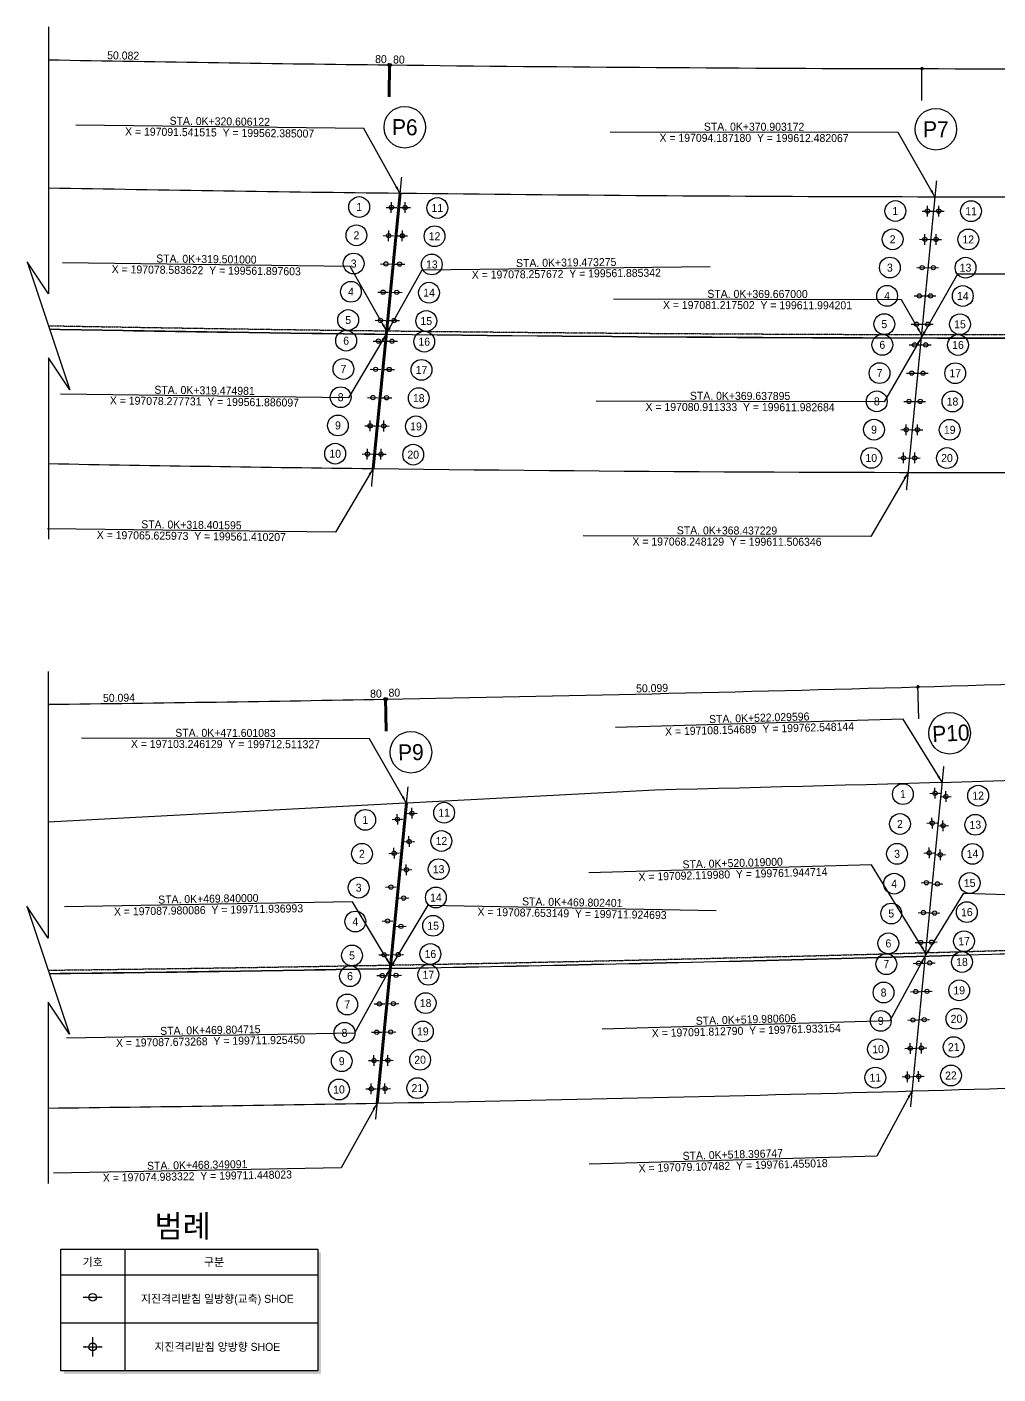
# Model space of a CAD drawing. Header units: millimetres. Extents: x 0 to 216119, y 0 to 126595.
# Drawn here: x 0 to 91065, y 0 to 126242 of the extents above; entities that cross this region are included whole.
import ezdxf
from ezdxf.enums import TextEntityAlignment as Align

# ---------------------------------------------------------------- set-up
doc = ezdxf.new("R2010")
doc.units = ezdxf.units.MM
doc.header["$LTSCALE"] = 8
doc.linetypes.add('A-DASHD01', pattern=[0.75, 0.5, -0.25])
for name, color, linetype in [('CS-CNTL', 1, 'A-DASHD01'), ('CS-CONC-LEAN', 3, 'Continuous'), ('CS-CONC-MAJR', 4, 'Continuous'), ('CS-CUTL', 1, 'Continuous'), ('CS-DIML', 1, 'Continuous'), ('CS-DIMT', 3, 'Continuous'), ('CS-MISC', 3, 'Continuous'), ('CS-SYMB', 3, 'Continuous'), ('CS-TABL-LIN2', 1, 'Continuous'), ('CS-TABL-TEX2', 3, 'Continuous'), ('CZ-TEX1', 6, 'Continuous'), ('CZ-TEX2', 3, 'Continuous')]:
    doc.layers.add(name, color=color, linetype=linetype)
doc.styles.add('A_STANDARD', font='')
doc.styles.get('A_STANDARD').set_extended_font_data('Dotum')

msp = doc.modelspace()

# ---------------------------------------------------------------- linework, layer by layer
at = {"layer": 'CS-CNTL', "ltscale": 2}
for p, q in [((35117, 112167), (32295, 83180)), ((85282, 111833), (82459, 82832)), ((85956, 56962), (82846, 25022)), ((35716, 55040), (32680, 23857))]:
    msp.add_line(p, q, dxfattribs=at)
at = {"layer": 'CS-CNTL', "flags": 128}
for points in [[(2027, 98242, 0.0100205), (202417, 98595, 0.0100205)], [(2000, 37847, 0.0092775), (187449, 43461)]]:
    msp.add_lwpolyline(points, format="xyb", dxfattribs=at)
at = {"layer": 'CS-CONC-LEAN'}
for p, q in [((33676, 109336), (34676, 109320)), ((34168, 108828), (34184, 109828)), ((34961, 109316), (35961, 109310)), ((35457, 108813), (35464, 109813)), ((83958, 108988), (84958, 108981)), ((84455, 108485), (84462, 109485)), ((85009, 108981), (86009, 108984)), ((85510, 108483), (85507, 109483)), ((33418, 106689), (34418, 106673)), ((33910, 106181), (33926, 107181)), ((34702, 106669), (35702, 106662)), ((35198, 106166), (35205, 107166)), ((83699, 106338), (84699, 106332)), ((84196, 105835), (84203, 106835)), ((84750, 106332), (85750, 106335)), ((85251, 105833), (85248, 106833)), ((33161, 104042), (34161, 104026)), ((34443, 104022), (35443, 104015)), ((83441, 103689), (84440, 103682)), ((84491, 103682), (85491, 103685)), ((32903, 101395), (33903, 101379)), ((34184, 101375), (35184, 101368)), ((83182, 101039), (84182, 101033)), ((84232, 101032), (85232, 101036)), ((32645, 98748), (33645, 98732)), ((33925, 98728), (34925, 98721)), ((82923, 98390), (83923, 98383)), ((83973, 98383), (84973, 98386)), ((32457, 96810), (33457, 96794)), ((33736, 96790), (34736, 96783)), ((82733, 96450), (83733, 96443)), ((83784, 96443), (84784, 96446)), ((32199, 94163), (33199, 94147)), ((33477, 94143), (34477, 94136)), ((82474, 93801), (83474, 93794)), ((83525, 93794), (84525, 93797)), ((31941, 91516), (32941, 91499)), ((33218, 91496), (34218, 91489)), ((82215, 91151), (83215, 91144)), ((83266, 91144), (84266, 91147)), ((31684, 88869), (32684, 88852)), ((32175, 88361), (32192, 89361)), ((32959, 88849), (33959, 88842)), ((33455, 88345), (33462, 89345)), ((81957, 88502), (82957, 88495)), ((82453, 87998), (82460, 88998)), ((83007, 88495), (84007, 88498)), ((83509, 87996), (83506, 88996)), ((31426, 86222), (32426, 86205)), ((31918, 85714), (31934, 86714)), ((32700, 86202), (33700, 86195)), ((33197, 85698), (33204, 86698)), ((81698, 85853), (82698, 85845)), ((82194, 85349), (82201, 86349)), ((82748, 85845), (83748, 85848)), ((83250, 85347), (83247, 86347)), ((84659, 54414), (85658, 54452)), ((85177, 53933), (85139, 54933)), ((86192, 53618), (86159, 54617)), ((36120, 52050), (36081, 53049)), ((85676, 54101), (86675, 54134)), ((34245, 51958), (35244, 52011)), ((34771, 51485), (34718, 52484)), ((35601, 52530), (36600, 52568)), ((84904, 51136), (84868, 52135)), ((85927, 50889), (85893, 51888)), ((84386, 51618), (85386, 51653)), ((85410, 51372), (86410, 51406)), ((34457, 48310), (34414, 49309)), ((35343, 49883), (36342, 49919)), ((35860, 49401), (35825, 50401)), ((84630, 48338), (84598, 49337)), ((33936, 48788), (34935, 48831)), ((84114, 48821), (85113, 48854)), ((85145, 48643), (86144, 48677)), ((85661, 48160), (85628, 49160)), ((35085, 47237), (36085, 47269)), ((35601, 46753), (35569, 47753)), ((33627, 45618), (34626, 45651)), ((83842, 46025), (84841, 46054)), ((84879, 45915), (85879, 45948)), ((34827, 44590), (35827, 44620)), ((83570, 43229), (84569, 43255)), ((84614, 43186), (85613, 43219)), ((33317, 42448), (34317, 42472)), ((34569, 41944), (35569, 41970)), ((83297, 40433), (84297, 40456)), ((84348, 40457), (85348, 40491)), ((33008, 39278), (34008, 39292)), ((34312, 39297), (35311, 39320)), ((83108, 38487), (84108, 38510)), ((84159, 38511), (85158, 38544)), ((32819, 37335), (33819, 37348)), ((34122, 37353), (35122, 37376)), ((82849, 35828), (83849, 35852)), ((83900, 35853), (84900, 35886)), ((32560, 34680), (33560, 34693)), ((33863, 34698), (34863, 34721)), ((82591, 33170), (83590, 33193)), ((83642, 33195), (84641, 33228)), ((32301, 32025), (33301, 32038)), ((33605, 32043), (34604, 32066)), ((82332, 30512), (83332, 30535)), ((82843, 30024), (82820, 31023)), ((83383, 30536), (84383, 30569)), ((83899, 30053), (83866, 31053)), ((32042, 29370), (33042, 29383)), ((32549, 28876), (32536, 29876)), ((33346, 29388), (34346, 29411)), ((33857, 28900), (33834, 29899)), ((82073, 27854), (83073, 27877)), ((82585, 27365), (82562, 28365)), ((83124, 27878), (84124, 27911)), ((83641, 27395), (83608, 28394)), ((31784, 26715), (32784, 26728)), ((32290, 26221), (32277, 27221)), ((33087, 26733), (34087, 26756)), ((33599, 26245), (33576, 27244)), ((5269, 7200), (7069, 7200)), ((5269, 2550), (7069, 2550)), ((6169, 1650), (6169, 3450))]:
    msp.add_line(p, q, dxfattribs=at)
for centre, radius in [((34176, 109328), 200), ((35461, 109313), 200), ((84458, 108985), 200), ((85509, 108983), 200), ((33918, 106681), 200), ((35202, 106666), 200), ((84199, 106335), 200), ((85250, 106333), 200), ((33661, 104034), 200), ((34943, 104019), 200), ((83940, 103685), 200), ((84991, 103684), 200), ((33403, 101387), 200), ((34684, 101372), 200), ((83682, 101036), 200), ((84732, 101034), 200), ((33145, 98740), 200), ((34425, 98724), 200), ((83423, 98386), 200), ((84473, 98384), 200), ((32957, 96802), 200), ((34236, 96787), 200), ((83233, 96447), 200), ((84284, 96445), 200), ((32699, 94155), 200), ((33977, 94139), 200), ((82974, 93797), 200), ((84025, 93795), 200), ((32441, 91508), 200), ((33718, 91492), 200), ((82715, 91148), 200), ((83766, 91146), 200), ((32184, 88861), 200), ((33459, 88845), 200), ((82457, 88498), 200), ((83507, 88496), 200), ((31926, 86214), 200), ((33200, 86198), 200), ((82198, 85849), 200), ((83248, 85847), 200), ((85158, 54433), 200), ((86175, 54117), 200), ((34744, 51985), 200), ((36100, 52549), 200), ((84886, 51635), 200), ((85910, 51389), 200), ((35843, 49901), 200), ((34435, 48810), 200), ((84614, 48838), 200), ((85644, 48660), 200), ((35585, 47253), 200), ((34126, 45635), 200), ((84342, 46040), 200), ((85379, 45931), 200), ((35327, 44605), 200), ((84069, 43242), 200), ((85114, 43203), 200), ((33817, 42460), 200), ((35069, 41957), 200), ((83797, 40444), 200), ((84848, 40474), 200), ((33508, 39285), 200), ((34812, 39309), 200), ((83608, 38498), 200), ((84659, 38528), 200), ((33319, 37341), 200), ((34622, 37365), 200), ((83349, 35840), 200), ((84400, 35869), 200), ((33060, 34686), 200), ((34363, 34710), 200), ((83090, 33182), 200), ((84141, 33211), 200), ((32801, 32031), 200), ((34105, 32055), 200), ((82832, 30523), 200), ((83883, 30553), 200), ((32542, 29376), 200), ((33846, 29400), 200), ((82573, 27865), 200), ((83624, 27895), 200), ((32284, 26721), 200), ((33587, 26744), 200), ((6169, 7200), 360), ((6169, 2550), 360)]:
    msp.add_circle(centre, radius, dxfattribs=at)
for points in [[(33676, 109336), (33825, 109284), (33676, 109336), (33827, 109384)], [(34168, 108828), (34120, 108979), (34168, 108828), (34220, 108977)], [(34184, 109828), (34132, 109679), (34184, 109828), (34232, 109677)], [(34676, 109320), (34525, 109272), (34676, 109320), (34527, 109372)], [(34961, 109316), (35110, 109265), (34961, 109316), (35111, 109365)], [(35457, 108813), (35408, 108963), (35457, 108813), (35508, 108963)], [(35464, 109813), (35413, 109663), (35464, 109813), (35513, 109663)], [(35961, 109310), (35810, 109261), (35961, 109310), (35811, 109361)], [(83958, 108988), (84108, 108937), (83958, 108988), (84109, 109037)], [(84455, 108485), (84406, 108635), (84455, 108485), (84506, 108634)], [(84462, 109485), (84411, 109335), (84462, 109485), (84511, 109334)], [(84958, 108981), (84808, 108932), (84958, 108981), (84809, 109032)], [(85009, 108981), (85159, 108932), (85009, 108981), (85158, 109032)], [(85507, 109483), (85457, 109333), (85507, 109483), (85557, 109333)], [(85510, 108483), (85460, 108633), (85510, 108483), (85560, 108633)], [(86009, 108984), (85859, 108934), (86009, 108984), (85858, 109034)], [(33418, 106689), (33567, 106637), (33418, 106689), (33569, 106737)], [(33910, 106181), (33863, 106332), (33910, 106181), (33963, 106330)], [(33926, 107181), (33874, 107032), (33926, 107181), (33974, 107030)], [(34418, 106673), (34267, 106625), (34418, 106673), (34269, 106725)], [(34702, 106669), (34851, 106618), (34702, 106669), (34852, 106718)], [(35198, 106166), (35149, 106316), (35198, 106166), (35249, 106316)], [(35205, 107166), (35154, 107016), (35205, 107166), (35254, 107016)], [(35702, 106662), (35551, 106614), (35702, 106662), (35552, 106714)], [(83699, 106338), (83849, 106287), (83699, 106338), (83850, 106387)], [(84203, 106835), (84152, 106685), (84203, 106835), (84252, 106685)], [(84699, 106332), (84549, 106283), (84699, 106332), (84550, 106383)], [(84750, 106332), (84900, 106282), (84750, 106332), (84900, 106382)], [(85248, 106833), (85199, 106683), (85248, 106833), (85299, 106683)], [(85750, 106335), (85600, 106284), (85750, 106335), (85600, 106384)], [(84196, 105835), (84147, 105985), (84196, 105835), (84247, 105985)], [(85251, 105833), (85201, 105983), (85251, 105833), (85301, 105983)], [(33161, 104042), (33310, 103990), (33161, 104042), (33311, 104090)], [(34161, 104026), (34010, 103978), (34161, 104026), (34011, 104078)], [(34443, 104022), (34592, 103971), (34443, 104022), (34593, 104071)], [(35443, 104015), (35292, 103966), (35443, 104015), (35293, 104066)], [(83441, 103689), (83590, 103638), (83441, 103689), (83591, 103738)], [(84440, 103682), (84290, 103633), (84440, 103682), (84291, 103733)], [(84491, 103682), (84641, 103632), (84491, 103682), (84641, 103732)], [(85491, 103685), (85341, 103635), (85491, 103685), (85341, 103735)], [(32903, 101395), (33052, 101343), (32903, 101395), (33054, 101443)], [(33903, 101379), (33752, 101331), (33903, 101379), (33754, 101431)], [(34184, 101375), (34334, 101324), (34184, 101375), (34334, 101424)], [(35184, 101368), (35034, 101319), (35184, 101368), (35034, 101419)], [(83182, 101039), (83331, 100988), (83182, 101039), (83332, 101088)], [(84182, 101033), (84031, 100984), (84182, 101033), (84032, 101084)], [(84232, 101032), (84382, 100983), (84232, 101032), (84382, 101083)], [(85232, 101036), (85082, 100985), (85232, 101036), (85082, 101085)], [(32645, 98748), (32794, 98695), (32645, 98748), (32796, 98795)], [(33645, 98732), (33494, 98684), (33645, 98732), (33496, 98784)], [(33925, 98728), (34075, 98677), (33925, 98728), (34075, 98777)], [(34925, 98721), (34775, 98672), (34925, 98721), (34775, 98772)], [(82923, 98390), (83072, 98339), (82923, 98390), (83073, 98439)], [(83923, 98383), (83772, 98334), (83923, 98383), (83773, 98434)], [(83973, 98383), (84123, 98333), (83973, 98383), (84123, 98433)], [(84973, 98386), (84823, 98336), (84973, 98386), (84823, 98436)], [(32457, 96810), (32606, 96758), (32457, 96810), (32608, 96858)], [(33457, 96794), (33306, 96746), (33457, 96794), (33307, 96846)], [(33736, 96790), (33885, 96739), (33736, 96790), (33886, 96839)], [(34736, 96783), (34585, 96734), (34736, 96783), (34586, 96834)], [(82733, 96450), (82883, 96399), (82733, 96450), (82884, 96499)], [(83733, 96443), (83583, 96394), (83733, 96443), (83584, 96494)], [(83784, 96443), (83934, 96394), (83784, 96443), (83934, 96494)], [(84784, 96446), (84634, 96396), (84784, 96446), (84634, 96496)], [(32199, 94163), (32348, 94111), (32199, 94163), (32350, 94210)], [(33199, 94147), (33048, 94099), (33199, 94147), (33050, 94199)], [(33477, 94143), (33626, 94092), (33477, 94143), (33627, 94192)], [(34477, 94136), (34326, 94087), (34477, 94136), (34327, 94187)], [(82474, 93801), (82624, 93750), (82474, 93801), (82625, 93850)], [(83474, 93794), (83324, 93745), (83474, 93794), (83325, 93845)], [(83525, 93794), (83675, 93744), (83525, 93794), (83675, 93844)], [(84525, 93797), (84375, 93746), (84525, 93797), (84375, 93846)], [(31941, 91516), (32091, 91463), (31941, 91516), (32092, 91563)], [(32941, 91499), (32790, 91452), (32941, 91499), (32792, 91552)], [(33218, 91496), (33367, 91445), (33218, 91496), (33368, 91545)], [(34218, 91489), (34067, 91440), (34218, 91489), (34068, 91540)], [(82215, 91151), (82365, 91100), (82215, 91151), (82366, 91200)], [(83215, 91144), (83065, 91095), (83215, 91144), (83066, 91195)], [(83266, 91144), (83416, 91095), (83266, 91144), (83416, 91195)], [(84266, 91147), (84116, 91097), (84266, 91147), (84116, 91197)], [(31684, 88869), (31833, 88816), (31684, 88869), (31835, 88916)], [(32175, 88361), (32128, 88512), (32175, 88361), (32228, 88510)], [(32192, 89361), (32139, 89211), (32192, 89361), (32239, 89210)], [(32684, 88852), (32533, 88805), (32684, 88852), (32534, 88905)], [(32959, 88849), (33109, 88798), (32959, 88849), (33109, 88898)], [(33455, 88345), (33406, 88496), (33455, 88345), (33506, 88495)], [(33462, 89345), (33411, 89196), (33462, 89345), (33511, 89195)], [(33959, 88842), (33809, 88793), (33959, 88842), (33809, 88893)], [(81957, 88502), (82106, 88451), (81957, 88502), (82107, 88551)], [(82460, 88998), (82409, 88849), (82460, 88998), (82509, 88848)], [(82957, 88495), (82806, 88446), (82957, 88495), (82807, 88546)], [(83007, 88495), (83157, 88445), (83007, 88495), (83157, 88545)], [(83506, 88996), (83456, 88846), (83506, 88996), (83556, 88846)], [(84007, 88498), (83857, 88447), (84007, 88498), (83857, 88547)], [(82453, 87998), (82404, 88149), (82453, 87998), (82504, 88148)], [(83509, 87996), (83458, 88146), (83509, 87996), (83558, 88146)], [(31426, 86222), (31575, 86169), (31426, 86222), (31577, 86269)], [(31918, 85714), (31870, 85864), (31918, 85714), (31970, 85863)], [(31934, 86714), (31882, 86564), (31934, 86714), (31982, 86563)], [(32426, 86205), (32275, 86158), (32426, 86205), (32277, 86258)], [(32700, 86202), (32850, 86151), (32700, 86202), (32850, 86251)], [(33197, 85698), (33148, 85848), (33197, 85698), (33248, 85848)], [(33204, 86698), (33153, 86548), (33204, 86698), (33253, 86548)], [(33700, 86195), (33550, 86146), (33700, 86195), (33550, 86246)], [(81698, 85853), (81847, 85802), (81698, 85853), (81848, 85902)], [(82201, 86349), (82150, 86199), (82201, 86349), (82250, 86199)], [(82698, 85845), (82547, 85797), (82698, 85845), (82548, 85897)], [(82748, 85845), (82899, 85796), (82748, 85845), (82898, 85896)], [(83247, 86347), (83197, 86197), (83247, 86347), (83297, 86197)], [(83748, 85848), (83599, 85798), (83748, 85848), (83598, 85898)], [(82194, 85349), (82145, 85499), (82194, 85349), (82245, 85499)], [(83250, 85347), (83199, 85497), (83250, 85347), (83299, 85497)], [(84659, 54414), (84810, 54370), (84659, 54414), (84806, 54470)], [(85139, 54933), (85095, 54781), (85139, 54933), (85195, 54785)], [(85658, 54452), (85510, 54397), (85658, 54452), (85506, 54496)], [(86159, 54617), (86114, 54466), (86159, 54617), (86214, 54469)], [(36081, 53049), (36037, 52897), (36081, 53049), (36137, 52901)], [(85177, 53933), (85122, 54081), (85177, 53933), (85222, 54085)], [(85676, 54101), (85827, 54056), (85676, 54101), (85824, 54156)], [(86192, 53618), (86137, 53766), (86192, 53618), (86237, 53769)], [(86675, 54134), (86527, 54079), (86675, 54134), (86524, 54179)], [(34245, 51958), (34398, 51916), (34245, 51958), (34392, 52016)], [(34718, 52484), (34676, 52332), (34718, 52484), (34776, 52337)], [(35244, 52011), (35097, 51953), (35244, 52011), (35091, 52053)], [(35601, 52530), (35753, 52486), (35601, 52530), (35749, 52586)], [(36120, 52050), (36064, 52198), (36120, 52050), (36164, 52201)], [(36600, 52568), (36452, 52513), (36600, 52568), (36448, 52613)], [(84868, 52135), (84824, 51983), (84868, 52135), (84924, 51987)], [(85893, 51888), (85848, 51737), (85893, 51888), (85948, 51740)], [(34771, 51485), (34713, 51633), (34771, 51485), (34813, 51638)], [(84386, 51618), (84538, 51573), (84386, 51618), (84534, 51673)], [(84904, 51136), (84848, 51284), (84904, 51136), (84948, 51287)], [(85386, 51653), (85238, 51598), (85386, 51653), (85234, 51698)], [(85410, 51372), (85562, 51327), (85410, 51372), (85558, 51427)], [(85927, 50889), (85872, 51037), (85927, 50889), (85972, 51041)], [(86410, 51406), (86261, 51351), (86410, 51406), (86258, 51450)], [(34414, 49309), (34370, 49157), (34414, 49309), (34470, 49162)], [(35343, 49883), (35495, 49839), (35343, 49883), (35491, 49939)], [(35825, 50401), (35780, 50249), (35825, 50401), (35880, 50253)], [(35860, 49401), (35805, 49550), (35860, 49401), (35905, 49553)], [(36342, 49919), (36194, 49864), (36342, 49919), (36191, 49963)], [(84598, 49337), (84552, 49186), (84598, 49337), (84652, 49189)], [(33936, 48788), (34088, 48745), (33936, 48788), (34084, 48845)], [(34457, 48310), (34400, 48458), (34457, 48310), (34500, 48462)], [(34935, 48831), (34787, 48775), (34935, 48831), (34783, 48875)], [(84114, 48821), (84266, 48776), (84114, 48821), (84262, 48876)], [(84630, 48338), (84575, 48486), (84630, 48338), (84675, 48489)], [(85113, 48854), (84965, 48799), (85113, 48854), (84962, 48899)], [(85145, 48643), (85296, 48598), (85145, 48643), (85293, 48698)], [(85628, 49160), (85583, 49008), (85628, 49160), (85683, 49012)], [(85661, 48160), (85606, 48309), (85661, 48160), (85706, 48312)], [(86144, 48677), (85996, 48622), (86144, 48677), (85993, 48722)], [(35085, 47237), (35237, 47192), (35085, 47237), (35233, 47292)], [(35569, 47753), (35524, 47601), (35569, 47753), (35624, 47604)], [(35601, 46753), (35546, 46902), (35601, 46753), (35646, 46905)], [(36085, 47269), (35936, 47214), (36085, 47269), (35933, 47314)], [(33627, 45618), (33778, 45573), (33627, 45618), (33775, 45673)], [(34626, 45651), (34478, 45596), (34626, 45651), (34474, 45696)], [(83842, 46025), (83993, 45980), (83842, 46025), (83990, 46080)], [(84841, 46054), (84693, 46000), (84841, 46054), (84690, 46100)], [(84879, 45915), (85031, 45870), (84879, 45915), (85028, 45970)], [(85879, 45948), (85730, 45893), (85879, 45948), (85727, 45993)], [(34827, 44590), (34979, 44545), (34827, 44590), (34976, 44645)], [(35827, 44620), (35678, 44565), (35827, 44620), (35676, 44665)], [(83570, 43229), (83721, 43183), (83570, 43229), (83718, 43283)], [(84569, 43255), (84421, 43201), (84569, 43255), (84418, 43301)], [(84614, 43186), (84765, 43141), (84614, 43186), (84762, 43241)], [(85613, 43219), (85465, 43164), (85613, 43219), (85462, 43264)], [(33317, 42448), (33468, 42402), (33317, 42448), (33466, 42502)], [(34317, 42472), (34168, 42418), (34317, 42472), (34166, 42518)], [(34569, 41944), (34721, 41898), (34569, 41944), (34718, 41998)], [(35569, 41970), (35421, 41916), (35569, 41970), (35418, 42016)], [(83297, 40433), (83448, 40386), (83297, 40433), (83446, 40486)], [(84297, 40456), (84148, 40402), (84297, 40456), (84146, 40502)], [(84348, 40457), (84500, 40412), (84348, 40457), (84497, 40512)], [(85348, 40491), (85200, 40436), (85348, 40491), (85196, 40536)], [(33008, 39278), (33159, 39230), (33008, 39278), (33157, 39330)], [(34008, 39292), (33859, 39240), (34008, 39292), (33857, 39340)], [(34312, 39297), (34463, 39251), (34312, 39297), (34460, 39351)], [(35311, 39320), (35163, 39267), (35311, 39320), (35160, 39367)], [(83108, 38487), (83259, 38440), (83108, 38487), (83257, 38540)], [(84108, 38510), (83959, 38456), (84108, 38510), (83957, 38556)], [(84159, 38511), (84311, 38466), (84159, 38511), (84307, 38566)], [(85158, 38544), (85010, 38489), (85158, 38544), (85007, 38589)], [(32819, 37335), (32969, 37287), (32819, 37335), (32968, 37387)], [(33819, 37348), (33669, 37296), (33819, 37348), (33668, 37396)], [(34122, 37353), (34273, 37307), (34122, 37353), (34271, 37407)], [(35122, 37376), (34973, 37323), (35122, 37376), (34971, 37423)], [(82849, 35828), (83000, 35782), (82849, 35828), (82998, 35882)], [(83849, 35852), (83700, 35798), (83849, 35852), (83698, 35898)], [(83900, 35853), (84052, 35808), (83900, 35853), (84049, 35908)], [(84900, 35886), (84752, 35831), (84900, 35886), (84748, 35931)], [(32560, 34680), (32711, 34632), (32560, 34680), (32709, 34732)], [(33560, 34693), (33411, 34641), (33560, 34693), (33409, 34741)], [(33863, 34698), (34015, 34652), (33863, 34698), (34012, 34752)], [(34863, 34721), (34714, 34668), (34863, 34721), (34712, 34768)], [(82591, 33170), (82742, 33124), (82591, 33170), (82739, 33224)], [(83590, 33193), (83441, 33140), (83590, 33193), (83439, 33240)], [(83642, 33195), (83793, 33150), (83642, 33195), (83790, 33250)], [(84641, 33228), (84493, 33173), (84641, 33228), (84490, 33273)], [(32301, 32025), (32452, 31977), (32301, 32025), (32451, 32077)], [(33301, 32038), (33152, 31986), (33301, 32038), (33150, 32086)], [(33605, 32043), (33756, 31997), (33605, 32043), (33754, 32097)], [(34604, 32066), (34456, 32013), (34604, 32066), (34453, 32113)], [(82332, 30512), (82483, 30465), (82332, 30512), (82481, 30565)], [(82820, 31023), (82774, 30872), (82820, 31023), (82874, 30875)], [(83332, 30535), (83183, 30482), (83332, 30535), (83181, 30581)], [(83383, 30536), (83535, 30491), (83383, 30536), (83531, 30591)], [(83866, 31053), (83821, 30901), (83866, 31053), (83921, 30904)], [(84383, 30569), (84234, 30514), (84383, 30569), (84231, 30614)], [(32042, 29370), (32193, 29322), (32042, 29370), (32192, 29422)], [(32536, 29876), (32488, 29725), (32536, 29876), (32588, 29727)], [(33042, 29383), (32893, 29331), (33042, 29383), (32892, 29431)], [(33346, 29388), (33497, 29342), (33346, 29388), (33495, 29441)], [(33834, 29899), (33788, 29748), (33834, 29899), (33888, 29751)], [(33857, 28900), (33804, 29048), (33857, 28900), (33904, 29051)], [(34346, 29411), (34197, 29358), (34346, 29411), (34195, 29458)], [(82843, 30024), (82790, 30172), (82843, 30024), (82890, 30175)], [(83899, 30053), (83844, 30201), (83899, 30053), (83944, 30205)], [(32549, 28876), (32497, 29026), (32549, 28876), (32597, 29027)], [(82073, 27854), (82224, 27807), (82073, 27854), (82222, 27907)], [(82562, 28365), (82515, 28214), (82562, 28365), (82615, 28216)], [(83073, 27877), (82924, 27823), (83073, 27877), (82922, 27923)], [(83124, 27878), (83276, 27833), (83124, 27878), (83273, 27933)], [(83608, 28394), (83563, 28243), (83608, 28394), (83663, 28246)], [(84124, 27911), (83976, 27856), (84124, 27911), (83972, 27956)], [(31784, 26715), (31934, 26667), (31784, 26715), (31933, 26767)], [(32277, 27221), (32229, 27070), (32277, 27221), (32329, 27072)], [(32784, 26728), (32634, 26676), (32784, 26728), (32633, 26776)], [(33087, 26733), (33238, 26686), (33087, 26733), (33236, 26786)], [(33576, 27244), (33529, 27093), (33576, 27244), (33629, 27095)], [(34087, 26756), (33938, 26702), (34087, 26756), (33936, 26802)], [(82585, 27365), (82531, 27514), (82585, 27365), (82631, 27516)], [(83641, 27395), (83586, 27543), (83641, 27395), (83686, 27546)], [(32290, 26221), (32238, 26371), (32290, 26221), (32338, 26372)], [(33599, 26245), (33545, 26393), (33599, 26245), (33645, 26396)], [(5269, 7200), (5539, 7290), (5269, 7200), (5539, 7110)], [(7069, 7200), (6799, 7290), (7069, 7200), (6799, 7110)], [(5269, 2550), (5539, 2460), (5269, 2550), (5539, 2640)], [(6169, 3450), (6079, 3180), (6169, 3450), (6259, 3180)], [(7069, 2550), (6799, 2460), (7069, 2550), (6799, 2640)], [(6169, 1650), (6079, 1920), (6169, 1650), (6259, 1920)]]:
    msp.add_solid(points, dxfattribs=at)
at = {"layer": 'CS-CONC-MAJR'}
for p, q in [((34891, 110670), (32378, 84858)), ((35051, 110668), (32538, 84856)), ((35489, 53526), (32748, 25379)), ((35649, 53535), (32908, 25382))]:
    msp.add_line(p, q, dxfattribs=at)
at = {"layer": 'CS-CONC-MAJR', "flags": 128}
for points in [[(35051, 110668, 0.004715), (129105, 110454), (185447, 113429)], [(2027, 111164, 0.0016476), (34891, 110670, 0.0016476)], [(2027, 85319, 0.0015138), (32378, 84858, 0.0015138)], [(32538, 84856, 0.0074895), (182706, 85282, 0.0074895)], [(35649, 53535), (58865, 54760, 0.0063754), (185880, 59323)], [(32908, 25382, 0.0045786), (124681, 27861)], [(2000, 24926, 0.0015336), (32748, 25379, 0.0015336)]]:
    msp.add_lwpolyline(points, format="xyb", dxfattribs=at)
msp.add_lwpolyline([(2000, 51758), (35489, 53526)], dxfattribs=at)
at = {"layer": 'CS-CONC-MAJR'}
for centre, radius, start, end in [((93403, 5097407), 5000305, 268.954089, 269.314785), ((93403, 5097407), 5000325, 268.954167, 269.314765), ((93403, 5097407), 5000325, 269.316598, 271.03741), ((93403, 5097407), 5000305, 269.316618, 271.037436), ((-56555, 5037504), 5000325, 271.039243, 272.760753), ((-56555, 5037504), 5000305, 271.03927, 272.760787), ((-56555, 5037504), 5000305, 270.672128, 271.037436), ((-56555, 5037504), 5000325, 270.672199, 271.03741), ((-56555, 5037504), 5000325, 270.672199, 271.03741)]:
    msp.add_arc(centre, radius, start, end, dxfattribs=at)
at = {"layer": 'CS-CUTL'}
for p, q in [((2027, 126242), (2027, 101242)), ((27, 104242), (4027, 92242)), ((2027, 101242), (27, 104242)), ((4027, 92242), (2027, 95242)), ((2027, 95242), (2027, 78242)), ((2000, 65847), (2000, 40847)), ((0, 43847), (4000, 31847)), ((2000, 40847), (0, 43847)), ((4000, 31847), (2000, 34847)), ((2000, 34847), (2000, 17847))]:
    msp.add_line(p, q, dxfattribs=at)
at = {"layer": 'CS-DIML'}
for p, q in [((33896, 119682), (33934, 122832)), ((33976, 119681), (34013, 122831)), ((34055, 119680), (34093, 122830)), ((83920, 119336), (83926, 122486)), ((31578, 116710), (4580, 117032)), ((34971, 110669), (31578, 116710)), ((81684, 116340), (54684, 116391)), ((85136, 110333), (81684, 116340)), ((30322, 103804), (3324, 104126)), ((33714, 97763), (30322, 103804)), ((37075, 103479), (64073, 103801)), ((33683, 97438), (37075, 103479)), ((83847, 97091), (87300, 103097)), ((87300, 103097), (114300, 103149)), ((82008, 100670), (55008, 100722)), ((83879, 97416), (82008, 100670)), ((33684, 97458), (30149, 91500)), ((83849, 97111), (80373, 91117)), ((30149, 91500), (3151, 91822)), ((80373, 91117), (53374, 91169)), ((32458, 84857), (28922, 78899)), ((82621, 84498), (79146, 78505)), ((28922, 78899), (1924, 79221)), ((79146, 78505), (52146, 78556)), ((83637, 61398), (83548, 64547)), ((33612, 60240), (33554, 63390)), ((33691, 60242), (33634, 63391)), ((33771, 60243), (33714, 63393)), ((82177, 61357), (55188, 60597)), ((85809, 55457), (82177, 61357)), ((32116, 59537), (5116, 59588)), ((35569, 53530), (32116, 59537)), ((79182, 47727), (52697, 46980)), ((84254, 39487), (79182, 47727)), ((30516, 44262), (3521, 43772)), ((34089, 38325), (30516, 44262)), ((84222, 39161), (87854, 45061)), ((87854, 45061), (114843, 44300)), ((34057, 38000), (37629, 43936)), ((37629, 43936), (64625, 43446)), ((84224, 39181), (80930, 33086)), ((34059, 38020), (30704, 31958)), ((80930, 33086), (53941, 32325)), ((30704, 31958), (3708, 31468)), ((82992, 26526), (79698, 20431)), ((32828, 25381), (29473, 19319)), ((79698, 20431), (52709, 19671)), ((29473, 19319), (2478, 18829))]:
    msp.add_line(p, q, dxfattribs=at)
for centre, start, end in [((93403, 5097407), 268.947606, 269.315083), ((93403, 5097407), 269.315083, 269.315999), ((93403, 5097407), 269.315999, 269.316916), ((93403, 5097407), 269.316916, 269.890859), ((93403, 5097407), 269.890859, 270.463806), ((-56555, 5037504), 271.613766, 272.186713), ((-56555, 5037504), 271.039674, 271.613766), ((-56555, 5037504), 270.674369, 271.037841), ((-56555, 5037504), 271.037841, 271.038757), ((-56555, 5037504), 271.038757, 271.039674)]:
    msp.add_arc(centre, 4975080, start, end, dxfattribs=at)
for points in [[(34971, 110669), (34743, 111298), (34971, 110669), (34551, 111190)], [(85136, 110333), (84903, 110960), (85136, 110333), (84712, 110851)], [(33684, 97458), (33253, 96947), (33684, 97458), (33442, 96834)], [(33714, 97763), (33487, 98392), (33714, 97763), (33295, 98284)], [(33683, 97438), (33910, 98067), (33683, 97438), (34102, 97960)], [(83879, 97416), (83645, 98043), (83879, 97416), (83454, 97933)], [(83847, 97091), (84081, 97718), (83847, 97091), (84272, 97608)], [(83849, 97111), (83423, 96595), (83849, 97111), (83613, 96485)], [(32458, 84857), (32026, 84346), (32458, 84857), (32215, 84233)], [(82621, 84498), (82195, 83982), (82621, 84498), (82385, 83872)], [(85809, 55457), (85557, 56077), (85809, 55457), (85369, 55962)], [(35569, 53530), (35336, 54157), (35569, 53530), (35145, 54048)], [(84254, 39487), (84002, 40107), (84254, 39487), (83814, 39991)], [(84224, 39181), (83814, 38652), (84224, 39181), (84007, 38548)], [(84222, 39161), (84475, 39780), (84222, 39161), (84662, 39665)], [(34059, 38020), (33643, 37496), (34059, 38020), (33835, 37389)], [(34089, 38325), (33842, 38948), (34089, 38325), (33654, 38834)], [(34057, 38000), (34303, 38622), (34057, 38000), (34492, 38509)], [(82992, 26526), (82581, 25998), (82992, 26526), (82775, 25893)], [(32828, 25381), (32412, 24856), (32828, 25381), (32605, 24750)]]:
    msp.add_solid(points, dxfattribs=at)
at = {"layer": 'CS-MISC', "const_width": 165}
for points in [[(34014, 122677, 1), (33850, 122687, 1)], [(34094, 122676, 1), (33929, 122686, 1)], [(34174, 122675, 1), (34009, 122685, 1)], [(84008, 122331, 1), (83844, 122340, 1)], [(83634, 64392, 1), (83470, 64402, 1)], [(33640, 63235, 1), (33475, 63245, 1)], [(33719, 63236, 1), (33554, 63246, 1)], [(33799, 63238, 1), (33634, 63248, 1)]]:
    msp.add_lwpolyline(points, format="xyb", close=True, dxfattribs=at)
at = {"layer": 'CS-SYMB'}
for centre in [(31154, 109364), (38483, 109277), (81436, 108990), (88531, 108977), (30896, 106717), (38224, 106630), (81177, 106341), (88272, 106327), (30638, 104070), (37965, 103983), (80918, 103691), (88013, 103678), (30381, 101423), (37706, 101335), (80659, 101042), (87754, 101028), (30123, 98776), (37447, 98688), (80400, 98392), (87495, 98379), (29935, 96838), (37258, 96750), (80211, 96453), (87306, 96439), (29677, 94191), (36999, 94103), (79952, 93803), (87047, 93790), (29419, 91544), (36740, 91456), (79693, 91154), (86788, 91140), (29162, 88897), (36481, 88809), (79434, 88504), (86530, 88491), (28904, 86250), (36222, 86162), (79175, 85855), (86271, 85841), (82137, 54348), (89197, 54203), (39122, 52604), (31723, 51930), (81865, 51550), (88931, 51474), (38865, 49956), (31414, 48755), (81593, 48752), (88666, 48745), (38607, 47308), (81320, 45955), (88400, 46016), (31104, 45580), (38349, 44660), (88135, 43288), (30795, 42405), (38091, 42012), (81048, 43157), (80776, 40359), (87869, 40559), (30486, 39230), (37833, 39363), (80587, 38413), (87680, 38613), (30297, 37287), (37644, 37420), (80328, 35755), (87421, 35955), (30038, 34631), (37385, 34765), (87163, 33296), (29779, 31976), (37126, 32109), (80069, 33097), (86904, 30638), (36868, 29454), (79811, 30438), (29521, 29321), (36609, 26799), (79552, 27780), (86645, 27980), (29262, 26666)]:
    msp.add_circle(centre, 975, dxfattribs=at)
at = {"layer": 'CS-TABL-LIN2'}
for p, q in [((9169, 11700), (9169, 300)), ((3169, 9300), (27284, 9300)), ((3169, 4800), (27284, 4800))]:
    msp.add_line(p, q, dxfattribs=at)
msp.add_lwpolyline([(3169, 11700), (27284, 11700), (27284, 300), (3169, 300)], close=True, dxfattribs=at)
for points in [[(27284, 11400), (27584, 11400), (27284, 300), (27584, 300)], [(3469, 300), (27584, 300), (3469, 0), (27584, 0)]]:
    msp.add_solid(points, dxfattribs=at)
at = {"layer": 'CZ-TEX2'}
for centre in [(35434, 116845), (85231, 116658), (86521, 60057), (36005, 58273)]:
    msp.add_circle(centre, 1950, dxfattribs=at)

# ---------------------------------------------------------------- texts
at = {"layer": 'CS-DIMT', "style": 'A_STANDARD'}
for s, rotation, p in [('50.082', 359.02813, (9021, 123192)), ('80', 359.31554, (33193, 122851)), ('80', 359.31646, (34874, 122811)), ('STA. 0K+320.606122', 359.316, (18081, 117021)), ('X = 197091.541515  Y = 199562.385007', 359.316, (18068, 115971)), ('X = 197094.187180  Y = 199612.482067', 359.89086, (68182, 115466)), ('STA. 0K+370.903172', 359.89086, (68184, 116516)), ('STA. 0K+319.501000', 359.316, (16825, 104115)), ('X = 197078.583622  Y = 199561.897603', 359.316, (16812, 103065)), ('X = 197078.257672  Y = 199561.885342', 0.684, (50585, 102740)), ('STA. 0K+319.473275', 0.684, (50572, 103790)), ('STA. 0K+369.667000', 359.89086, (68508, 100846)), ('X = 197081.217502  Y = 199611.994201', 359.89086, (68506, 99796)), ('STA. 0K+319.474981', 359.316, (16652, 91811)), ('X = 197078.277731  Y = 199561.886097', 359.316, (16639, 90761)), ('X = 197080.911333  Y = 199611.982684', 359.89086, (66872, 90243)), ('STA. 0K+369.637895', 359.89086, (66874, 91293)), ('STA. 0K+318.401595', 359.316, (15425, 79210)), ('X = 197065.625973  Y = 199561.410207', 359.316, (15412, 78160)), ('X = 197068.248129  Y = 199611.506346', 359.89086, (65644, 77630)), ('STA. 0K+368.437229', 359.89086, (65646, 78680)), ('50.099', 361.32672, (58632, 63907)), ('50.094', 360.75082, (8636, 63001)), ('80', 361.0383, (32735, 63391)), ('80', 361.03922, (34459, 63481)), ('STA. 0K+522.029596', 361.61377, (68678, 61127)), ('X = 197108.154689  Y = 199762.548144', 361.61377, (68708, 60078)), ('X = 197103.246129  Y = 199712.511327', 359.89086, (18615, 58663)), ('STA. 0K+471.601083', 359.89086, (18617, 59713)), ('STA. 0K+520.019000', 361.61377, (66188, 47511)), ('X = 197092.119980  Y = 199761.944714', 361.61377, (66217, 46461)), ('STA. 0K+469.840000', 361.03876, (17016, 44167)), ('STA. 0K+469.802401', 358.96124, (51130, 43841)), ('X = 197087.980086  Y = 199711.936993', 361.03876, (17035, 43117)), ('X = 197087.653149  Y = 199711.924693', 358.96124, (51111, 42791)), ('STA. 0K+519.980606', 1.61377, (67431, 32855)), ('X = 197087.673268  Y = 199711.925450', 1.03876, (17223, 30813)), ('STA. 0K+469.804715', 1.03876, (17204, 31863)), ('X = 197091.812790  Y = 199761.933154', 1.61377, (67461, 31806)), ('STA. 0K+518.396747', 361.61377, (66199, 20201)), ('X = 197074.983322  Y = 199711.448023', 361.03876, (15992, 18174)), ('STA. 0K+468.349091', 361.03876, (15973, 19224)), ('X = 197079.107482  Y = 199761.455018', 361.61377, (66229, 19151))]:
    msp.add_text(s, height=750, rotation=rotation, dxfattribs=at).set_placement(p, align=Align.CENTER)
at = {"layer": 'CS-SYMB', "style": 'A_STANDARD'}
for s, rotation, p in [('1', 359.316, (31149, 108989)), ('11', 359.316, (38478, 108902)), ('1', 359.89086, (81435, 108615)), ('11', 359.89086, (88530, 108602)), ('2', 359.316, (30892, 106342)), ('12', 359.316, (38219, 106255)), ('2', 359.89086, (81176, 105966)), ('12', 359.89086, (88271, 105952)), ('3', 359.316, (30634, 103695)), ('13', 359.316, (37960, 103608)), ('3', 359.89086, (80917, 103316)), ('13', 359.89086, (88012, 103303)), ('4', 359.316, (30376, 101048)), ('14', 359.316, (37702, 100961)), ('4', 359.89086, (80659, 100667)), ('14', 359.89086, (87754, 100653)), ('5', 359.316, (30119, 98401)), ('15', 359.316, (37443, 98313)), ('5', 359.89086, (80400, 98017)), ('15', 359.89086, (87495, 98004)), ('6', 359.316, (29930, 96463)), ('16', 359.316, (37253, 96375)), ('6', 359.89086, (80210, 96078)), ('16', 359.89086, (87305, 96064)), ('7', 359.316, (29672, 93816)), ('17', 359.316, (36994, 93728)), ('7', 359.89086, (79951, 93428)), ('17', 359.89086, (87046, 93415)), ('8', 359.316, (29415, 91169)), ('18', 359.316, (36735, 91081)), ('8', 359.89086, (79692, 90779)), ('18', 359.89086, (86788, 90765)), ('9', 359.316, (29157, 88522)), ('19', 359.316, (36477, 88434)), ('9', 359.89086, (79433, 88129)), ('19', 359.89086, (86529, 88116)), ('10', 359.316, (28899, 85875)), ('20', 359.316, (36218, 85787)), ('10', 359.89086, (79175, 85480)), ('20', 359.89086, (86270, 85466)), ('1', 361.61377, (82148, 53973)), ('12', 361.61377, (89207, 53828)), ('1', 361.03876, (31729, 51555)), ('11', 361.03876, (39129, 52229)), ('2', 361.61377, (81875, 51175)), ('13', 361.61377, (88942, 51099)), ('12', 361.03876, (38871, 49581)), ('2', 361.03876, (31420, 48380)), ('3', 361.61377, (81603, 48378)), ('14', 361.61377, (88676, 48370)), ('13', 361.03876, (38614, 46933)), ('3', 361.03876, (31111, 45205)), ('4', 361.61377, (81331, 45580)), ('15', 361.61377, (88411, 45642)), ('14', 361.03876, (38356, 44285)), ('5', 361.61377, (81059, 42782)), ('16', 361.61377, (88145, 42913)), ('4', 361.03876, (30802, 42030)), ('15', 361.03876, (38098, 41637)), ('6', 361.61377, (80787, 39984)), ('17', 361.61377, (87880, 40184)), ('5', 361.03876, (30493, 38855)), ('16', 361.03876, (37840, 38989)), ('7', 361.61377, (80597, 38038)), ('18', 361.61377, (87690, 38238)), ('6', 361.03876, (30304, 36912)), ('17', 361.03876, (37651, 37045)), ('8', 361.61377, (80339, 35380)), ('19', 361.61377, (87432, 35580)), ('7', 361.03876, (30045, 34257)), ('18', 361.03876, (37392, 34390)), ('9', 361.61377, (80080, 32722)), ('20', 361.61377, (87173, 32921)), ('8', 361.03876, (29786, 31601)), ('19', 361.03876, (37133, 31734)), ('10', 361.61377, (79821, 30064)), ('21', 361.61377, (86915, 30263)), ('9', 361.03876, (29527, 28946)), ('20', 361.03876, (36874, 29079)), ('11', 361.61377, (79563, 27405)), ('22', 361.61377, (86656, 27605)), ('10', 361.03876, (29269, 26291)), ('21', 361.03876, (36616, 26424))]:
    msp.add_text(s, height=750, rotation=rotation, dxfattribs=at).set_placement(p, align=Align.CENTER)
at = {"layer": 'CS-TABL-TEX2', "style": 'A_STANDARD'}
for s, p in [('기호', (6169, 10500)), ('구분', (17545, 10500)), ('지진격리받침 일방향(교축) SHOE', (17859, 7050)), ('지진격리받침 양방향 SHOE', (17859, 2550))]:
    msp.add_text(s, height=750, dxfattribs=at).set_placement(p, align=Align.MIDDLE_CENTER)
at = {"layer": 'CZ-TEX1', "style": 'A_STANDARD'}
msp.add_text('범례', height=2100, dxfattribs=at).set_placement((14602, 12810), align=Align.CENTER)
at = {"layer": 'CZ-TEX2', "style": 'A_STANDARD'}
for s, rotation, p in [('P6', 359.316, (35425, 116095)), ('P7', 359.89086, (85230, 115908)), ('P10', 2.76244, (86676, 59307)), ('P9', 361.03876, (36018, 57524))]:
    msp.add_text(s, height=1500, rotation=rotation, dxfattribs=at).set_placement(p, align=Align.CENTER)

doc.saveas('drawing.dxf')
